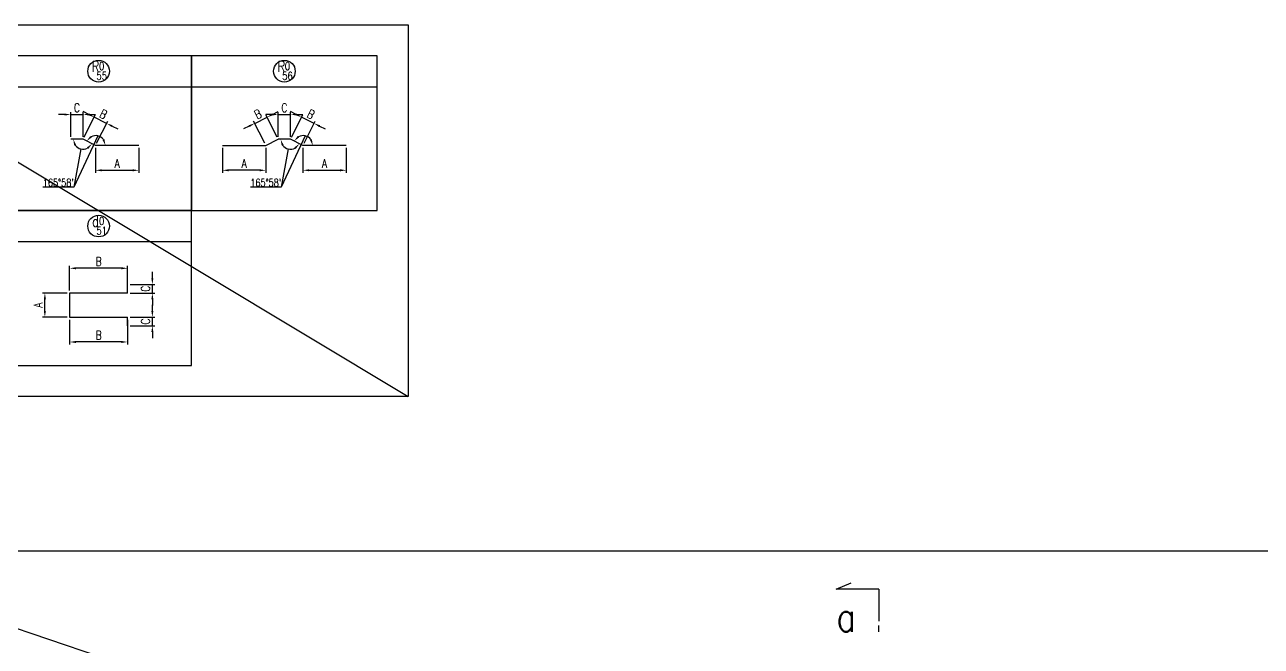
# Model space of a CAD drawing. Header units: millimetres. Extents: x -41433 to 131500, y -94900 to 39745.
# Drawn here: x 51903 to 61889, y 9733 to 14750 of the extents above; entities that cross this region are included whole.
import ezdxf
from ezdxf.enums import TextEntityAlignment as Align

# ---------------------------------------------------------------- set-up
doc = ezdxf.new("R2010")
doc.units = ezdxf.units.MM
doc.header["$LTSCALE"] = 160
doc.header["$MEASUREMENT"] = 0
doc.layers.get('DEFPOINTS').update_dxf_attribs({"color": 53, "linetype": 'CONTINUOUS'})
for name, color, linetype in [('DIM', 6, 'CONTINUOUS'), ('DIM-L', 6, 'CONTINUOUS'), ('TEKKIN-C', 3, 'CONTINUOUS'), ('TEKKIN-S', 3, 'CONTINUOUS'), ('TEXT', 4, 'CONTINUOUS'), ('TITLE', 3, 'CONTINUOUS')]:
    doc.layers.add(name, color=color, linetype=linetype)
doc.styles.add('DIM-TEXT', font='ROMANS', dxfattribs={"width": 0.8, "bigfont": 'EXTFONT'})
doc.styles.add('romans', font='romans.shx', dxfattribs={"bigfont": 'extfont.shx'})
doc.dimstyles.new('DIM20', dxfattribs={"dimscale": 20, "dimtxt": 3.5, "dimasz": 2.5, "dimexe": 1, "dimexo": 1, "dimgap": 1, "dimtad": 3, "dimdec": 1, "dimrnd": 1, "dimdsep": 46, "dimtxsty": 'DIM-TEXT', "dimcen": 0, "dimclrt": 4, "dimaunit": 1, "dimadec": 3, "dimazin": 2, "dimtfac": 1, "dimtdec": 1, "dimtix": 1, "dimtmove": 2, "dimatfit": 3, "dimfxl": 1, "dimtolj": 1, "dimtzin": 0, "dimlwd": -1, "dimlwe": -1, "dimarcsym": 0})

# ---------------------------------------------------------------- blocks, each defined once
blk = doc.blocks.new('*D1586')
at = {"layer": 'DEFPOINTS', "color": 0, "ltscale": 0.5, "transparency": 16777216}
for p in [(52066, 12584), (52266, 12584), (52266, 12389)]:
    blk.add_point(p, dxfattribs=at)
at = {"layer": 'DIM', "color": 0, "ltscale": 0.5, "transparency": 16777216}
for p, q in [((52246, 12584), (52046, 12584)), ((52066, 12439), (52066, 12534)), ((52246, 12389), (52046, 12389))]:
    blk.add_line(p, q, dxfattribs=at)
for points in [[(52057.7, 12534), (52074.3, 12534), (52066, 12584)], [(52057.7, 12439), (52074.3, 12439), (52066, 12389)]]:
    blk.add_solid(points, dxfattribs=at)
at = {"layer": 'DIM', "color": 4, "ltscale": 0.5, "transparency": 16777216, "insert": (52011, 12486.5), "char_height": 70, "attachment_point": 5, "rotation": 90, "style": 'DIM-TEXT'}
blk.add_mtext('\\A1;A', dxfattribs=at)
blk = doc.blocks.new('*D1587')
at = {"layer": 'DEFPOINTS', "color": 0, "ltscale": 0.5, "transparency": 16777216}
for p in [(52266, 12784), (52266, 12584), (52734, 12584)]:
    blk.add_point(p, dxfattribs=at)
at = {"layer": 'DIM', "color": 0, "ltscale": 0.5, "transparency": 16777216}
for p, q in [((52266, 12604), (52266, 12804)), ((52684, 12784), (52316, 12784)), ((52734, 12604), (52734, 12804))]:
    blk.add_line(p, q, dxfattribs=at)
for points in [[(52316, 12792.3), (52316, 12775.7), (52266, 12784)], [(52684, 12792.3), (52684, 12775.7), (52734, 12784)]]:
    blk.add_solid(points, dxfattribs=at)
at = {"layer": 'DIM', "color": 4, "ltscale": 0.5, "transparency": 16777216, "insert": (52500, 12839), "char_height": 70, "attachment_point": 5, "style": 'DIM-TEXT'}
blk.add_mtext('\\A1;B', dxfattribs=at)
blk = doc.blocks.new('*D1588')
at = {"layer": 'DEFPOINTS', "color": 0, "ltscale": 0.5, "transparency": 16777216}
for p in [(52266, 12389), (52734, 12389), (52266, 12189)]:
    blk.add_point(p, dxfattribs=at)
at = {"layer": 'DIM', "color": 0, "ltscale": 0.5, "transparency": 16777216}
for p, q in [((52266, 12369), (52266, 12169)), ((52734, 12369), (52734, 12169)), ((52684, 12189), (52316, 12189))]:
    blk.add_line(p, q, dxfattribs=at)
for points in [[(52316, 12197.3), (52316, 12180.7), (52266, 12189)], [(52684, 12197.3), (52684, 12180.7), (52734, 12189)]]:
    blk.add_solid(points, dxfattribs=at)
at = {"layer": 'DIM', "color": 4, "ltscale": 0.5, "transparency": 16777216, "insert": (52500, 12244), "char_height": 70, "attachment_point": 5, "style": 'DIM-TEXT'}
blk.add_mtext('\\A1;B', dxfattribs=at)
blk = doc.blocks.new('*D1589')
at = {"layer": 'DEFPOINTS', "color": 0, "ltscale": 0.5, "transparency": 16777216}
for p in [(52734, 12654), (52734, 12584), (52934, 12654)]:
    blk.add_point(p, dxfattribs=at)
at = {"layer": 'DIM', "color": 0, "ltscale": 0.5, "transparency": 16777216}
for p, q in [((52934, 12704), (52934, 12754)), ((52754, 12654), (52954, 12654)), ((52754, 12584), (52954, 12584)), ((52934, 12584), (52934, 12654)), ((52934, 12534), (52934, 12484))]:
    blk.add_line(p, q, dxfattribs=at)
for points in [[(52925.7, 12704), (52942.3, 12704), (52934, 12654)], [(52925.7, 12534), (52942.3, 12534), (52934, 12584)]]:
    blk.add_solid(points, dxfattribs=at)
at = {"layer": 'DIM', "color": 4, "ltscale": 0.5, "transparency": 16777216, "insert": (52879, 12619), "char_height": 70, "attachment_point": 5, "rotation": 90, "style": 'DIM-TEXT'}
blk.add_mtext('\\A1;C', dxfattribs=at)
blk = doc.blocks.new('*D1590')
at = {"layer": 'DEFPOINTS', "color": 0, "ltscale": 0.5, "transparency": 16777216}
for p in [(52734, 12389), (52934, 12389), (52734, 12319)]:
    blk.add_point(p, dxfattribs=at)
at = {"layer": 'DIM', "color": 0, "ltscale": 0.5, "transparency": 16777216}
for p, q in [((52934, 12439), (52934, 12489)), ((52754, 12389), (52954, 12389)), ((52934, 12319), (52934, 12389)), ((52754, 12319), (52954, 12319)), ((52934, 12269), (52934, 12219))]:
    blk.add_line(p, q, dxfattribs=at)
for points in [[(52925.7, 12439), (52942.3, 12439), (52934, 12389)], [(52925.7, 12269), (52942.3, 12269), (52934, 12319)]]:
    blk.add_solid(points, dxfattribs=at)
at = {"layer": 'DIM', "color": 4, "ltscale": 0.5, "transparency": 16777216, "insert": (52879, 12354), "char_height": 70, "attachment_point": 5, "rotation": 90, "style": 'DIM-TEXT'}
blk.add_mtext('\\A1;C', dxfattribs=at)
blk = doc.blocks.new('*D1591')
at = {"layer": 'DEFPOINTS', "color": 0, "ltscale": 0.5, "transparency": 16777216}
for p in [(52475, 13775), (52825, 13775), (52825, 13575)]:
    blk.add_point(p, dxfattribs=at)
at = {"layer": 'DIM', "color": 0, "ltscale": 0.5, "transparency": 16777216}
for p, q in [((52475, 13755), (52475, 13555)), ((52825, 13755), (52825, 13555)), ((52525, 13575), (52775, 13575))]:
    blk.add_line(p, q, dxfattribs=at)
for points in [[(52525, 13583.3), (52525, 13566.7), (52475, 13575)], [(52775, 13583.3), (52775, 13566.7), (52825, 13575)]]:
    blk.add_solid(points, dxfattribs=at)
at = {"layer": 'DIM', "color": 4, "ltscale": 0.5, "transparency": 16777216, "insert": (52650, 13630), "char_height": 70, "attachment_point": 5, "style": 'DIM-TEXT'}
blk.add_mtext('\\A1;A', dxfattribs=at)
blk = doc.blocks.new('*D1592')
at = {"layer": 'DEFPOINTS', "color": 0, "ltscale": 0.5, "transparency": 16777216}
for p in [(52464.4, 14003.9), (52375, 13825), (52475, 13775)]:
    blk.add_point(p, dxfattribs=at)
at = {"layer": 'DIM', "color": 0, "ltscale": 0.5, "transparency": 16777216}
for p, q in [((52419.7, 14026.2), (52375, 14048.6)), ((52383.9, 13842.9), (52473.4, 14021.8)), ((52564.4, 13953.9), (52464.4, 14003.9)), ((52483.9, 13792.9), (52573.4, 13971.8)), ((52609.2, 13931.5), (52653.9, 13909.2))]:
    blk.add_line(p, q, dxfattribs=at)
for points in [[(52423.4, 14033.7), (52416, 14018.8), (52464.4, 14003.9)], [(52612.9, 13939), (52605.4, 13924.1), (52564.4, 13953.9)]]:
    blk.add_solid(points, dxfattribs=at)
at = {"layer": 'DIM', "color": 4, "ltscale": 0.5, "transparency": 16777216, "insert": (52539, 14028.1), "char_height": 70, "attachment_point": 5, "rotation": 333.43495, "style": 'DIM-TEXT'}
blk.add_mtext('\\A1;B', dxfattribs=at)
blk = doc.blocks.new('*D1593')
at = {"layer": 'DEFPOINTS', "color": 0, "ltscale": 0.5, "transparency": 16777216}
for p in [(54150, 13775), (54500, 13775), (54500, 13575)]:
    blk.add_point(p, dxfattribs=at)
at = {"layer": 'DIM', "color": 0, "ltscale": 0.5, "transparency": 16777216}
for p, q in [((54150, 13755), (54150, 13555)), ((54500, 13755), (54500, 13555)), ((54200, 13575), (54450, 13575))]:
    blk.add_line(p, q, dxfattribs=at)
for points in [[(54200, 13583.3), (54200, 13566.7), (54150, 13575)], [(54450, 13583.3), (54450, 13566.7), (54500, 13575)]]:
    blk.add_solid(points, dxfattribs=at)
at = {"layer": 'DIM', "color": 4, "ltscale": 0.5, "transparency": 16777216, "insert": (54325, 13630), "char_height": 70, "attachment_point": 5, "style": 'DIM-TEXT'}
blk.add_mtext('\\A1;A', dxfattribs=at)
blk = doc.blocks.new('*D1594')
at = {"layer": 'DEFPOINTS', "color": 0, "ltscale": 0.5, "transparency": 16777216}
for p in [(54050, 14025), (53950, 13825), (54050, 13825)]:
    blk.add_point(p, dxfattribs=at)
at = {"layer": 'DIM', "color": 0, "ltscale": 0.5, "transparency": 16777216}
for p, q in [((53900, 14025), (53850, 14025)), ((53950, 13845), (53950, 14045)), ((53950, 14025), (54050, 14025)), ((54050, 13845), (54050, 14045)), ((54100, 14025), (54150, 14025))]:
    blk.add_line(p, q, dxfattribs=at)
for points in [[(53900, 14033.3), (53900, 14016.7), (53950, 14025)], [(54100, 14033.3), (54100, 14016.7), (54050, 14025)]]:
    blk.add_solid(points, dxfattribs=at)
at = {"layer": 'DIM', "color": 4, "ltscale": 0.5, "transparency": 16777216, "insert": (54000, 14080), "char_height": 70, "attachment_point": 5, "style": 'DIM-TEXT'}
blk.add_mtext('\\A1;C', dxfattribs=at)
blk = doc.blocks.new('*D1595')
at = {"layer": 'DEFPOINTS', "color": 0, "ltscale": 0.5, "transparency": 16777216}
for p in [(54139.4, 14003.9), (54050, 13825), (54150, 13775)]:
    blk.add_point(p, dxfattribs=at)
at = {"layer": 'DIM', "color": 0, "ltscale": 0.5, "transparency": 16777216}
for p, q in [((54094.7, 14026.2), (54050, 14048.6)), ((54058.9, 13842.9), (54148.4, 14021.8)), ((54239.4, 13953.9), (54139.4, 14003.9)), ((54158.9, 13792.9), (54248.4, 13971.8)), ((54284.2, 13931.5), (54328.9, 13909.2))]:
    blk.add_line(p, q, dxfattribs=at)
for points in [[(54098.4, 14033.7), (54091, 14018.8), (54139.4, 14003.9)], [(54287.9, 13939), (54280.4, 13924.1), (54239.4, 13953.9)]]:
    blk.add_solid(points, dxfattribs=at)
at = {"layer": 'DIM', "color": 4, "ltscale": 0.5, "transparency": 16777216, "insert": (54214, 14028.1), "char_height": 70, "attachment_point": 5, "rotation": 333.43495, "style": 'DIM-TEXT'}
blk.add_mtext('\\A1;B', dxfattribs=at)
blk = doc.blocks.new('*D1596')
at = {"layer": 'DEFPOINTS', "color": 0, "ltscale": 0.5, "transparency": 16777216}
for p in [(53500, 13775), (53850, 13775), (53500, 13575)]:
    blk.add_point(p, dxfattribs=at)
at = {"layer": 'DIM', "color": 0, "ltscale": 0.5, "transparency": 16777216}
for p, q in [((53500, 13755), (53500, 13555)), ((53850, 13755), (53850, 13555)), ((53800, 13575), (53550, 13575))]:
    blk.add_line(p, q, dxfattribs=at)
for points in [[(53550, 13583.3), (53550, 13566.7), (53500, 13575)], [(53800, 13583.3), (53800, 13566.7), (53850, 13575)]]:
    blk.add_solid(points, dxfattribs=at)
at = {"layer": 'DIM', "color": 4, "ltscale": 0.5, "transparency": 16777216, "insert": (53675, 13630), "char_height": 70, "attachment_point": 5, "style": 'DIM-TEXT'}
blk.add_mtext('\\A1;A', dxfattribs=at)
blk = doc.blocks.new('*D1597')
at = {"layer": 'DEFPOINTS', "color": 0, "ltscale": 0.5, "transparency": 16777216}
for p in [(53860.6, 14003.9), (53950, 13825), (53850, 13775)]:
    blk.add_point(p, dxfattribs=at)
at = {"layer": 'DIM', "color": 0, "ltscale": 0.5, "transparency": 16777216}
for p, q in [((53760.6, 13953.9), (53860.6, 14003.9)), ((53941.1, 13842.9), (53851.6, 14021.8)), ((53905.3, 14026.2), (53950, 14048.6)), ((53715.8, 13931.5), (53671.1, 13909.2)), ((53841.1, 13792.9), (53751.6, 13971.8))]:
    blk.add_line(p, q, dxfattribs=at)
for points in [[(53901.6, 14033.7), (53909, 14018.8), (53860.6, 14003.9)], [(53712.1, 13939), (53719.6, 13924.1), (53760.6, 13953.9)]]:
    blk.add_solid(points, dxfattribs=at)
at = {"layer": 'DIM', "color": 4, "ltscale": 0.5, "transparency": 16777216, "insert": (53786, 14028.1), "char_height": 70, "attachment_point": 5, "rotation": 26.56505, "style": 'DIM-TEXT'}
blk.add_mtext('\\A1;B', dxfattribs=at)
blk = doc.blocks.new('*D1598')
at = {"layer": 'DEFPOINTS', "color": 0, "transparency": 16777216}
for p in [(54050, 13825), (54200.2, 13837.3), (54150, 13775), (54150, 13775), (54250, 13775)]:
    blk.add_point(p, dxfattribs=at)
at = {"layer": 'DIM', "color": 0, "transparency": 16777216}
for p, q in [((54168.4, 13852.9), (53974.6, 13439.3)), ((53974.6, 13439.3), (53725.4, 13439.3))]:
    blk.add_line(p, q, dxfattribs=at)
blk.add_arc((54150, 13775), 80, 36.41991, 117.01504, dxfattribs=at)
for points in [[(54119.6, 13840.4), (54107.7, 13852.1), (54078.4, 13810.8)], [(54222.3, 13825.1), (54206.5, 13819.9), (54230, 13775)]]:
    blk.add_solid(points, dxfattribs=at)
at = {"layer": 'DIM', "color": 4, "transparency": 16777216, "insert": (53850, 13475), "char_height": 60, "attachment_point": 5, "style": 'DIM-TEXT'}
blk.add_mtext("\\A1;165°58'", dxfattribs=at)
blk = doc.blocks.new('*D1599')
at = {"layer": 'DEFPOINTS', "color": 0, "transparency": 16777216}
for p in [(53950, 13825), (54050, 13825), (54050, 13825), (54067, 13746.8), (54150, 13775)]:
    blk.add_point(p, dxfattribs=at)
at = {"layer": 'DIM', "color": 0, "transparency": 16777216}
for p, q in [((54031.6, 13747.1), (53974.6, 13439.3)), ((53974.6, 13439.3), (53725.4, 13439.3))]:
    blk.add_line(p, q, dxfattribs=at)
blk.add_arc((54050, 13825), 80, 216.41991, 297.01504, dxfattribs=at)
for points in [[(53977.7, 13774.9), (53993.5, 13780.1), (53970, 13825)], [(54080.4, 13759.6), (54092.3, 13747.9), (54121.6, 13789.2)]]:
    blk.add_solid(points, dxfattribs=at)
at = {"layer": 'DIM', "color": 4, "transparency": 16777216, "insert": (53850, 13475), "char_height": 60, "attachment_point": 5, "style": 'DIM-TEXT'}
blk.add_mtext("\\A1;165°58'", dxfattribs=at)
blk = doc.blocks.new('*D1600')
at = {"layer": 'DEFPOINTS', "color": 0, "ltscale": 0.5, "transparency": 16777216}
for p in [(52375, 14025), (52275, 13825), (52375, 13825)]:
    blk.add_point(p, dxfattribs=at)
at = {"layer": 'DIM', "color": 0, "ltscale": 0.5, "transparency": 16777216}
for p, q in [((52225, 14025), (52175, 14025)), ((52275, 13845), (52275, 14045)), ((52275, 14025), (52375, 14025)), ((52375, 13845), (52375, 14045)), ((52425, 14025), (52475, 14025))]:
    blk.add_line(p, q, dxfattribs=at)
for points in [[(52225, 14033.3), (52225, 14016.7), (52275, 14025)], [(52425, 14033.3), (52425, 14016.7), (52375, 14025)]]:
    blk.add_solid(points, dxfattribs=at)
at = {"layer": 'DIM', "color": 4, "ltscale": 0.5, "transparency": 16777216, "insert": (52325, 14080), "char_height": 70, "attachment_point": 5, "style": 'DIM-TEXT'}
blk.add_mtext('\\A1;C', dxfattribs=at)
blk = doc.blocks.new('*D1601')
at = {"layer": 'DEFPOINTS', "color": 0, "transparency": 16777216}
for p in [(52375, 13825), (52525.2, 13837.3), (52475, 13775), (52475, 13775), (52575, 13775)]:
    blk.add_point(p, dxfattribs=at)
at = {"layer": 'DIM', "color": 0, "transparency": 16777216}
for p, q in [((52493.4, 13852.9), (52299.6, 13439.3)), ((52299.6, 13439.3), (52050.4, 13439.3))]:
    blk.add_line(p, q, dxfattribs=at)
blk.add_arc((52475, 13775), 80, 36.41991, 117.01504, dxfattribs=at)
for points in [[(52444.6, 13840.4), (52432.7, 13852.1), (52403.4, 13810.8)], [(52547.3, 13825.1), (52531.5, 13819.9), (52555, 13775)]]:
    blk.add_solid(points, dxfattribs=at)
at = {"layer": 'DIM', "color": 4, "transparency": 16777216, "insert": (52175, 13475), "char_height": 60, "attachment_point": 5, "style": 'DIM-TEXT'}
blk.add_mtext("\\A1;165°58'", dxfattribs=at)
blk = doc.blocks.new('*D1602')
at = {"layer": 'DEFPOINTS', "color": 0, "transparency": 16777216}
for p in [(52275, 13825), (52375, 13825), (52375, 13825), (52392, 13746.8), (52475, 13775)]:
    blk.add_point(p, dxfattribs=at)
at = {"layer": 'DIM', "color": 0, "transparency": 16777216}
for p, q in [((52356.6, 13747.1), (52299.6, 13439.3)), ((52299.6, 13439.3), (52050.4, 13439.3))]:
    blk.add_line(p, q, dxfattribs=at)
blk.add_arc((52375, 13825), 80, 216.41991, 297.01504, dxfattribs=at)
for points in [[(52302.7, 13774.9), (52318.5, 13780.1), (52295, 13825)], [(52405.4, 13759.6), (52417.3, 13747.9), (52446.6, 13789.2)]]:
    blk.add_solid(points, dxfattribs=at)
at = {"layer": 'DIM', "color": 4, "transparency": 16777216, "insert": (52175, 13475), "char_height": 60, "attachment_point": 5, "style": 'DIM-TEXT'}
blk.add_mtext("\\A1;165°58'", dxfattribs=at)

msp = doc.modelspace()

# ---------------------------------------------------------------- linework, layer by layer
at = {"layer": 'DEFPOINTS'}
for p, q in [((50000, 14750), (55000, 11750)), ((50000, 10500), (81000, 0))]:
    msp.add_line(p, q, dxfattribs=at)
at = {"layer": 'DEFPOINTS', "ltscale": 0.5, "flags": 128}
msp.add_lwpolyline([(55000, 14750), (55000, 11750), (50000, 11750), (50000, 14750)], close=True, dxfattribs=at)
at = {"layer": 'DEFPOINTS', "flags": 128}
msp.add_lwpolyline([(50000, 0), (81000, 0), (81000, 10500), (50000, 10500)], close=True, dxfattribs=at)
at = {"layer": 'DIM-L', "ltscale": 0.5}
for p, q in [((51750, 14250), (53250, 14250)), ((53250, 14250), (54750, 14250)), ((51750, 13000), (53250, 13000))]:
    msp.add_line(p, q, dxfattribs=at)
at = {"layer": 'DIM-L', "ltscale": 0.5, "flags": 128}
for points in [[(53250, 13250), (53250, 14500), (51750, 14500), (51750, 13250)], [(54750, 13250), (54750, 14500), (53250, 14500), (53250, 13250)], [(53250, 12000), (53250, 13250), (51750, 13250), (51750, 12000)]]:
    msp.add_lwpolyline(points, close=True, dxfattribs=at)
at = {"layer": 'DIM-L', "ltscale": 0.5}
for centre in [(52500, 14375), (54000, 14375), (52500, 13125)]:
    msp.add_circle(centre, 87.5, dxfattribs=at)
at = {"layer": 'TEKKIN-C', "ltscale": 0.5}
for p, q in [((52375, 13825), (52275, 13825)), ((52475, 13775), (52375, 13825)), ((53850, 13775), (53950, 13825)), ((54050, 13825), (53950, 13825)), ((54150, 13775), (54050, 13825)), ((52825, 13775), (52475, 13775)), ((53500, 13775), (53850, 13775)), ((54500, 13775), (54150, 13775))]:
    msp.add_line(p, q, dxfattribs=at)
at = {"layer": 'TEKKIN-C', "ltscale": 0.8}
for p, q in [((52734, 12584), (52734, 12654)), ((52734, 12319), (52734, 12389))]:
    msp.add_line(p, q, dxfattribs=at)
at = {"layer": 'TEKKIN-S', "ltscale": 0.5}
for p, q in [((52734, 12584), (52266, 12584)), ((52266, 12584), (52266, 12389)), ((52266, 12389), (52734, 12389))]:
    msp.add_line(p, q, dxfattribs=at)
at = {"layer": 'TITLE'}
for p, q in [((58457.14, 10192.86), (58577.14, 10244.29)), ((58800, 10192.86), (58457.14, 10192.86)), ((58800, 10192.86), (58800, 9935.71)), ((58800, 9850), (58800, 9901.43))]:
    msp.add_line(p, q, dxfattribs=at)

# ---------------------------------------------------------------- texts
at = {"layer": 'DEFPOINTS', "ltscale": 0.5, "style": 'romans', "width": 0.8}
for p in [(52525, 14415.63), (54025, 14415.63), (52525, 13165.63)]:
    msp.add_text('0', height=62.5, rotation=0.000107, dxfattribs=at).set_placement(p, align=Align.MIDDLE)
at = {"layer": 'TEXT', "ltscale": 0.5, "style": 'romans', "width": 0.8}
for s, height, p in [('R', 87.5, (52475, 14412.5)), ('R', 87.5, (53975, 14412.5)), ('55', 62.5, (52525, 14337.5)), ('56', 62.5, (54025, 14337.5)), ('d', 87.5, (52475, 13162.5)), ('51', 62.5, (52525, 13087.5))]:
    msp.add_text(s, height=height, rotation=0.000107, dxfattribs=at).set_placement(p, align=Align.MIDDLE)
at = {"layer": 'TITLE', "style": 'romans', "width": 0.8}
msp.add_text('a', height=240, dxfattribs=at).set_placement((58457.95, 9850))

# ---------------------------------------------------------------- dimensions: what is measured, and where the dimension line sits
at = {"layer": 'DIM', "ltscale": 0.5}
for p1, p2, distance, text, picture, middle in [((52275, 13825), (52375, 13825), 200, 'C', '*D1600', (52325, 14080)), ((52475, 13775), (52375, 13825), -200, 'B', '*D1592', (52539.04, 14028.08)), ((53850, 13775), (53950, 13825), 200, 'B', '*D1597', (53785.96, 14028.08)), ((53950, 13825), (54050, 13825), 200, 'C', '*D1594', (54000, 14080)), ((54150, 13775), (54050, 13825), -200, 'B', '*D1595', (54214.04, 14028.08)), ((52475, 13775), (52825, 13775), -200, 'A', '*D1591', (52650, 13630)), ((53850, 13775), (53500, 13775), 200, 'A', '*D1596', (53675, 13630)), ((54150, 13775), (54500, 13775), -200, 'A', '*D1593', (54325, 13630)), ((52734, 12584), (52266, 12584), -200, 'B', '*D1587', (52500, 12839)), ((52734, 12584), (52734, 12654), -200, 'C', '*D1589', (52879, 12619)), ((52266, 12389), (52266, 12584), 200, 'A', '*D1586', (52011, 12486.5)), ((52734, 12319), (52734, 12389), -200, 'C', '*D1590', (52879, 12354)), ((52734, 12389), (52266, 12389), 200, 'B', '*D1588', (52500, 12244))]:
    dim = msp.add_aligned_dim(p1=p1, p2=p2, distance=distance, text=text, dimstyle='DIM20', dxfattribs=at)
    dim.commit()
    dim.dimension.update_dxf_attribs({"geometry": picture, "text_midpoint": middle})
at = {"layer": 'DIM'}
for base, line1, line2, picture, middle in [((52525.19, 13837.3), ((52475, 13775), (52375, 13825)), ((52575, 13775), (52475, 13775)), '*D1601', (52175, 13475)), ((52392.03, 13746.83), ((52375, 13825), (52475, 13775)), ((52275, 13825), (52375, 13825)), '*D1602', (52175, 13475)), ((54200.19, 13837.3), ((54150, 13775), (54050, 13825)), ((54250, 13775), (54150, 13775)), '*D1598', (53850, 13475)), ((54067.03, 13746.83), ((54050, 13825), (54150, 13775)), ((53950, 13825), (54050, 13825)), '*D1599', (53850, 13475))]:
    dim = msp.add_angular_dim_2l(base=base, line1=line1, line2=line2, text="165°58'", dimstyle='DIM20', override={"dimtxt": 3, "dimgap": 0, "dimadec": 1, "dimtmove": 1}, dxfattribs=at)
    dim.commit()
    dim.dimension.update_dxf_attribs({"geometry": picture, "text_midpoint": middle, "dimtype": 162})

doc.saveas('drawing.dxf')
